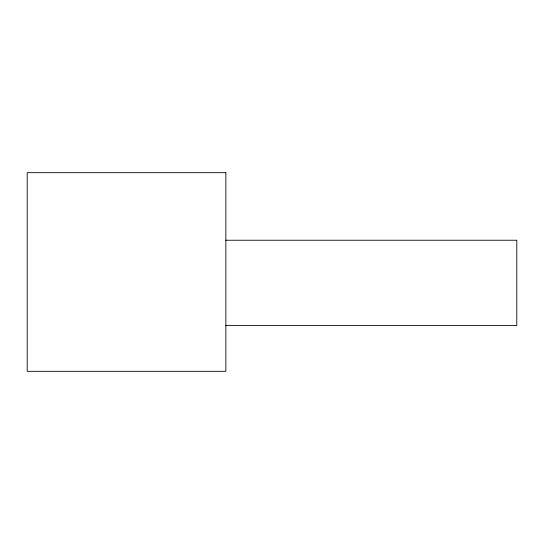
<?xml version="1.0" encoding="UTF-8"?>
<svg xmlns="http://www.w3.org/2000/svg" width="544" height="544" viewBox="0 0 544 544"><rect width="100%" height="100%" fill="white"/><g stroke="black" fill="none" stroke-linecap="round" stroke-linejoin="round"><path stroke-width="0.82" d="M225.862 240.237L516.8 240.237L516.8 325.468L225.862 325.468M225.862 172.672L27.2 172.672L27.2 371.328L225.862 371.328L225.862 172.672"/></g></svg>
